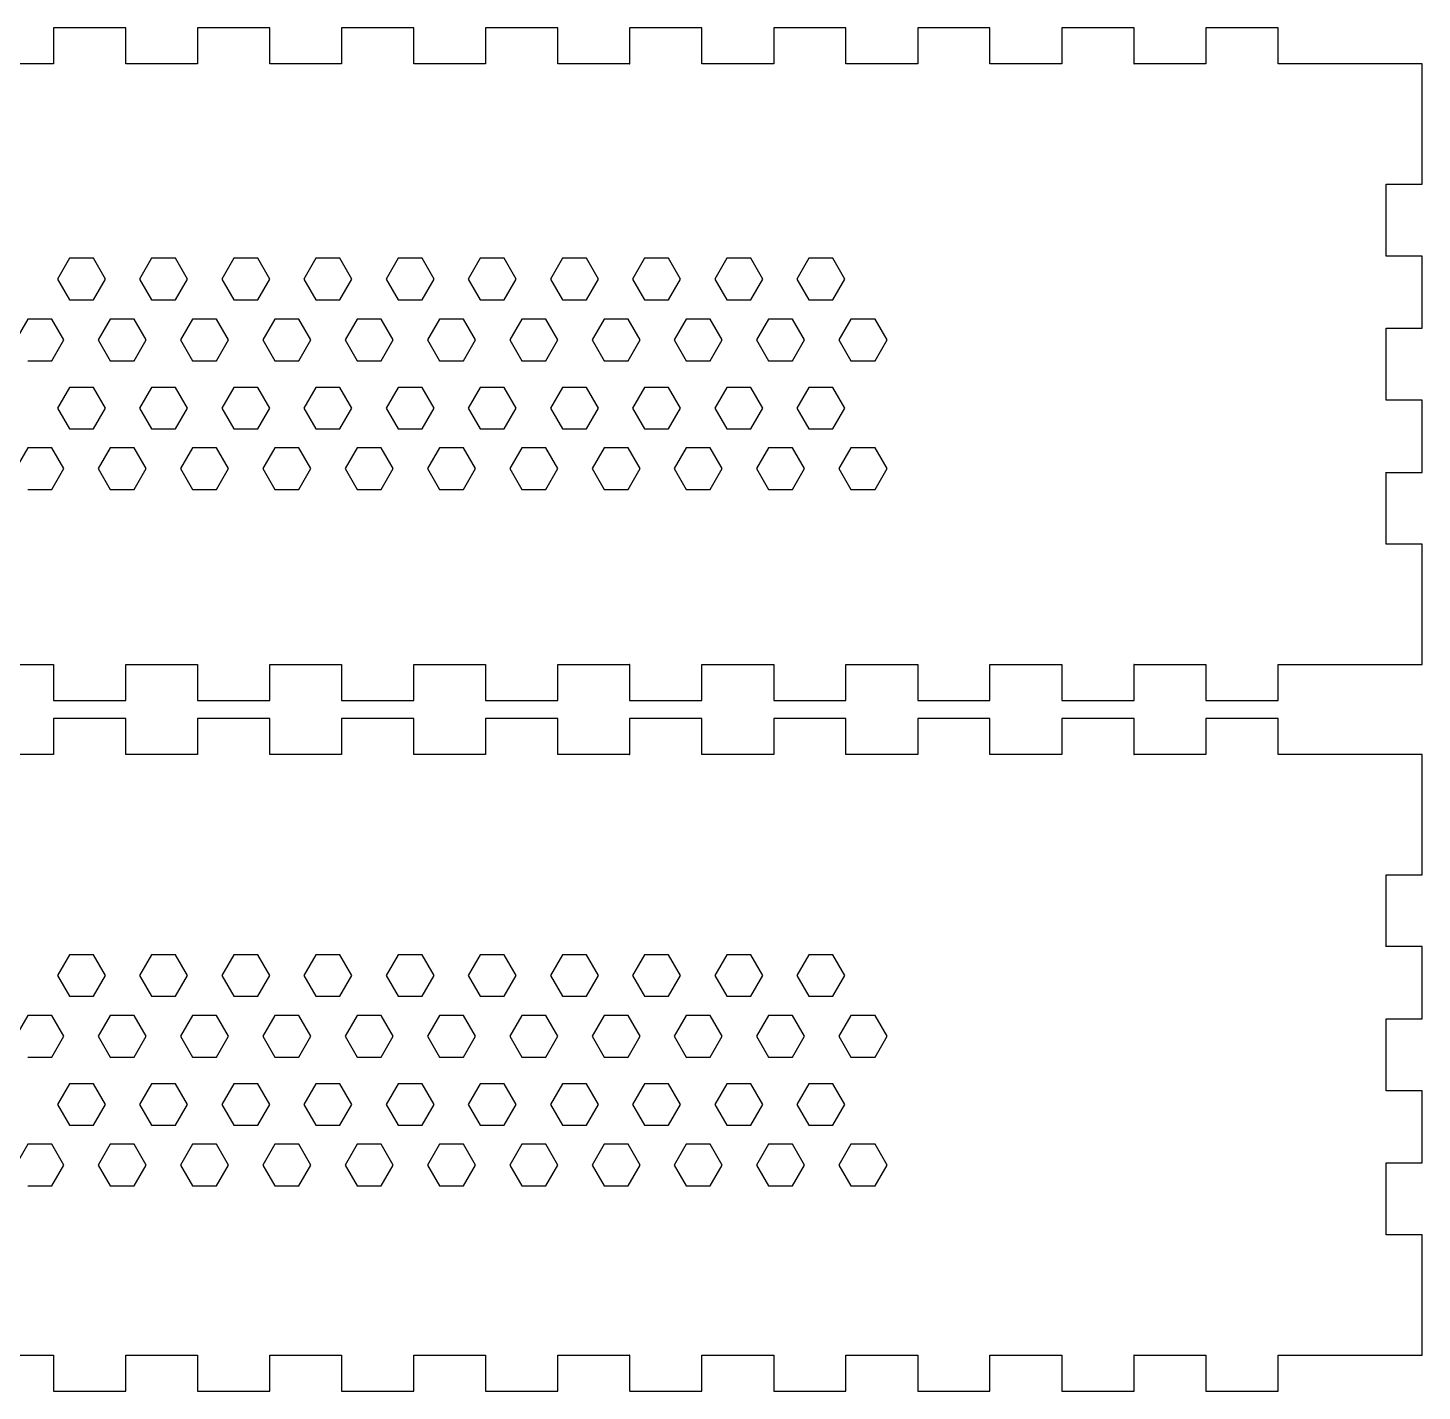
# Model space of a CAD drawing. Header units: millimetres. Extents: x 0 to 382, y -305 to 30.
# Drawn here: x 257.4 to 373.5, y -305.1 to -191.5 of the extents above; entities that cross this region are included whole.
import ezdxf

# ---------------------------------------------------------------- set-up
doc = ezdxf.new("R2010")
doc.units = ezdxf.units.MM
doc.header["$MEASUREMENT"] = 0
doc.layers.add('boite_babycare v9_Sketch1', color=7, linetype='Continuous')
doc.layers.add('boite_babycare v9_Sketch11', color=7, linetype='Continuous')

msp = doc.modelspace()

# ---------------------------------------------------------------- linework, layer by layer
at = {"layer": 'boite_babycare v9_Sketch1'}
for p, q in [((259.52, -191.53), (259.52, -194.52)), ((265.53, -191.52), (259.53, -191.52)), ((265.54, -194.52), (265.54, -191.53)), ((271.52, -191.53), (271.52, -194.52)), ((277.53, -191.52), (271.53, -191.52)), ((277.54, -194.52), (277.54, -191.53)), ((283.52, -191.53), (283.52, -194.52)), ((289.53, -191.52), (283.53, -191.52)), ((289.54, -194.52), (289.54, -191.53)), ((295.52, -191.53), (295.52, -194.52)), ((301.53, -191.52), (295.53, -191.52)), ((301.54, -194.52), (301.54, -191.53)), ((307.52, -191.53), (307.52, -194.52)), ((313.53, -191.52), (307.53, -191.52)), ((313.54, -194.52), (313.54, -191.53)), ((319.52, -191.53), (319.52, -194.52)), ((325.53, -191.52), (319.53, -191.52)), ((325.54, -194.52), (325.54, -191.53)), ((331.52, -191.53), (331.52, -194.52)), ((337.53, -191.52), (331.53, -191.52)), ((337.54, -194.52), (337.54, -191.53)), ((343.52, -191.53), (343.52, -194.52)), ((349.53, -191.52), (343.53, -191.52)), ((349.54, -194.52), (349.54, -191.53)), ((355.52, -191.53), (355.52, -194.52)), ((361.53, -191.52), (355.53, -191.52)), ((361.54, -194.52), (361.54, -191.53)), ((259.52, -194.52), (253.54, -194.52)), ((271.52, -194.52), (265.54, -194.52)), ((283.52, -194.52), (277.54, -194.52)), ((295.52, -194.52), (289.54, -194.52)), ((307.52, -194.52), (301.54, -194.52)), ((319.52, -194.52), (313.54, -194.52)), ((331.52, -194.52), (325.54, -194.52)), ((343.52, -194.52), (337.54, -194.52)), ((355.52, -194.52), (349.54, -194.52)), ((370.53, -194.52), (361.54, -194.52)), ((373.53, -194.52), (370.53, -194.52)), ((373.54, -204.53), (373.54, -194.53)), ((370.54, -210.52), (370.54, -204.54)), ((370.54, -204.54), (373.53, -204.54)), ((373.53, -210.52), (370.54, -210.52)), ((373.54, -216.53), (373.54, -210.53)), ((370.54, -222.52), (370.54, -216.54)), ((370.54, -216.54), (373.53, -216.54)), ((373.53, -222.52), (370.54, -222.52)), ((373.54, -228.53), (373.54, -222.53)), ((370.54, -228.54), (373.53, -228.54)), ((370.54, -234.52), (370.54, -228.54)), ((373.53, -234.52), (370.54, -234.52)), ((373.54, -244.53), (373.54, -234.53)), ((253.54, -244.54), (259.52, -244.54)), ((259.52, -244.54), (259.52, -247.53)), ((265.54, -247.53), (265.54, -244.54)), ((265.54, -244.54), (271.52, -244.54)), ((271.52, -244.54), (271.52, -247.53)), ((277.54, -244.54), (283.52, -244.54)), ((277.54, -247.53), (277.54, -244.54)), ((283.52, -244.54), (283.52, -247.53)), ((289.54, -247.53), (289.54, -244.54)), ((289.54, -244.54), (295.52, -244.54)), ((295.52, -244.54), (295.52, -247.53)), ((301.54, -247.53), (301.54, -244.54)), ((301.54, -244.54), (307.52, -244.54)), ((307.52, -244.54), (307.52, -247.53)), ((313.54, -244.54), (319.52, -244.54)), ((313.54, -247.53), (313.54, -244.54)), ((319.52, -244.54), (319.52, -247.53)), ((325.54, -247.53), (325.54, -244.54)), ((325.54, -244.54), (331.52, -244.54)), ((331.52, -244.54), (331.52, -247.53)), ((337.54, -247.53), (337.54, -244.54)), ((337.54, -244.54), (343.52, -244.54)), ((343.52, -244.54), (343.52, -247.53)), ((349.54, -247.53), (349.54, -244.54)), ((349.54, -244.54), (355.52, -244.54)), ((355.52, -244.54), (355.52, -247.53)), ((361.54, -247.53), (361.54, -244.54)), ((361.54, -244.54), (370.53, -244.54)), ((370.53, -244.54), (373.53, -244.54)), ((259.53, -247.54), (265.53, -247.54)), ((271.53, -247.54), (277.53, -247.54)), ((283.53, -247.54), (289.53, -247.54)), ((295.53, -247.54), (301.53, -247.54)), ((307.53, -247.54), (313.53, -247.54)), ((319.53, -247.54), (325.53, -247.54)), ((331.53, -247.54), (337.53, -247.54)), ((343.53, -247.54), (349.53, -247.54)), ((355.53, -247.54), (361.53, -247.54)), ((259.52, -249.05), (259.52, -252.04)), ((265.53, -249.04), (259.53, -249.04)), ((265.54, -252.04), (265.54, -249.05)), ((271.52, -249.05), (271.52, -252.04)), ((277.53, -249.04), (271.53, -249.04)), ((277.54, -252.04), (277.54, -249.05)), ((283.52, -249.05), (283.52, -252.04)), ((289.53, -249.04), (283.53, -249.04)), ((289.54, -252.04), (289.54, -249.05)), ((295.52, -249.05), (295.52, -252.04)), ((301.53, -249.04), (295.53, -249.04)), ((301.54, -252.04), (301.54, -249.05)), ((307.52, -249.05), (307.52, -252.04)), ((313.53, -249.04), (307.53, -249.04)), ((313.54, -252.04), (313.54, -249.05)), ((319.52, -249.05), (319.52, -252.04)), ((325.53, -249.04), (319.53, -249.04)), ((325.54, -252.04), (325.54, -249.05)), ((331.52, -249.05), (331.52, -252.04)), ((337.53, -249.04), (331.53, -249.04)), ((337.54, -252.04), (337.54, -249.05)), ((343.52, -249.05), (343.52, -252.04)), ((349.53, -249.04), (343.53, -249.04)), ((349.54, -252.04), (349.54, -249.05)), ((355.52, -249.05), (355.52, -252.04)), ((361.53, -249.04), (355.53, -249.04)), ((361.54, -252.04), (361.54, -249.05)), ((259.52, -252.04), (253.54, -252.04)), ((271.52, -252.04), (265.54, -252.04)), ((283.52, -252.04), (277.54, -252.04)), ((295.52, -252.04), (289.54, -252.04)), ((307.52, -252.04), (301.54, -252.04)), ((319.52, -252.04), (313.54, -252.04)), ((331.52, -252.04), (325.54, -252.04)), ((343.52, -252.04), (337.54, -252.04)), ((355.52, -252.04), (349.54, -252.04)), ((370.53, -252.04), (361.54, -252.04)), ((373.53, -252.04), (370.53, -252.04)), ((373.54, -262.05), (373.54, -252.05)), ((370.54, -262.06), (373.53, -262.06)), ((370.54, -268.04), (370.54, -262.06)), ((373.53, -268.04), (370.54, -268.04)), ((373.54, -274.05), (373.54, -268.05)), ((370.54, -274.06), (373.53, -274.06)), ((370.54, -280.04), (370.54, -274.06)), ((373.53, -280.04), (370.54, -280.04)), ((373.54, -286.05), (373.54, -280.05)), ((370.54, -292.04), (370.54, -286.06)), ((370.54, -286.06), (373.53, -286.06)), ((373.53, -292.04), (370.54, -292.04)), ((373.54, -302.05), (373.54, -292.05)), ((253.54, -302.06), (259.52, -302.06)), ((259.52, -302.06), (259.52, -305.05)), ((265.54, -305.05), (265.54, -302.06)), ((265.54, -302.06), (271.52, -302.06)), ((271.52, -302.06), (271.52, -305.05)), ((277.54, -302.06), (283.52, -302.06)), ((277.54, -305.05), (277.54, -302.06)), ((283.52, -302.06), (283.52, -305.05)), ((289.54, -305.05), (289.54, -302.06)), ((289.54, -302.06), (295.52, -302.06)), ((295.52, -302.06), (295.52, -305.05)), ((301.54, -305.05), (301.54, -302.06)), ((301.54, -302.06), (307.52, -302.06)), ((307.52, -302.06), (307.52, -305.05)), ((313.54, -305.05), (313.54, -302.06)), ((313.54, -302.06), (319.52, -302.06)), ((319.52, -302.06), (319.52, -305.05)), ((325.54, -305.05), (325.54, -302.06)), ((325.54, -302.06), (331.52, -302.06)), ((331.52, -302.06), (331.52, -305.05)), ((337.54, -305.05), (337.54, -302.06)), ((337.54, -302.06), (343.52, -302.06)), ((343.52, -302.06), (343.52, -305.05)), ((349.54, -305.05), (349.54, -302.06)), ((349.54, -302.06), (355.52, -302.06)), ((355.52, -302.06), (355.52, -305.05)), ((361.54, -302.06), (370.53, -302.06)), ((361.54, -305.05), (361.54, -302.06)), ((370.53, -302.06), (373.53, -302.06)), ((259.53, -305.06), (265.53, -305.06)), ((271.53, -305.06), (277.53, -305.06)), ((283.53, -305.06), (289.53, -305.06)), ((295.53, -305.06), (301.53, -305.06)), ((307.53, -305.06), (313.53, -305.06)), ((319.53, -305.06), (325.53, -305.06)), ((331.53, -305.06), (337.53, -305.06)), ((343.53, -305.06), (349.53, -305.06)), ((355.53, -305.06), (361.53, -305.06))]:
    msp.add_line(p, q, dxfattribs=at)
for points in [[(259.53, -191.52), (259.52, -191.52), (259.52, -191.52), (259.52, -191.53)], [(265.54, -191.53), (265.54, -191.52), (265.54, -191.52), (265.53, -191.52)], [(271.53, -191.52), (271.52, -191.52), (271.52, -191.52), (271.52, -191.53)], [(277.54, -191.53), (277.54, -191.52), (277.54, -191.52), (277.53, -191.52)], [(283.53, -191.52), (283.52, -191.52), (283.52, -191.52), (283.52, -191.53)], [(289.54, -191.53), (289.54, -191.52), (289.54, -191.52), (289.53, -191.52)], [(295.53, -191.52), (295.52, -191.52), (295.52, -191.52), (295.52, -191.53)], [(301.54, -191.53), (301.54, -191.52), (301.54, -191.52), (301.53, -191.52)], [(307.53, -191.52), (307.52, -191.52), (307.52, -191.52), (307.52, -191.53)], [(313.54, -191.53), (313.54, -191.52), (313.54, -191.52), (313.53, -191.52)], [(319.53, -191.52), (319.52, -191.52), (319.52, -191.52), (319.52, -191.53)], [(325.54, -191.53), (325.54, -191.52), (325.54, -191.52), (325.53, -191.52)], [(331.53, -191.52), (331.52, -191.52), (331.52, -191.52), (331.52, -191.53)], [(337.54, -191.53), (337.54, -191.52), (337.54, -191.52), (337.53, -191.52)], [(343.53, -191.52), (343.52, -191.52), (343.52, -191.52), (343.52, -191.53)], [(349.54, -191.53), (349.54, -191.52), (349.54, -191.52), (349.53, -191.52)], [(355.53, -191.52), (355.52, -191.52), (355.52, -191.52), (355.52, -191.53)], [(361.54, -191.53), (361.54, -191.52), (361.54, -191.52), (361.53, -191.52)], [(259.52, -194.52), (259.52, -194.53), (259.53, -194.52), (259.52, -194.52)], [(265.54, -194.52), (265.53, -194.52), (265.54, -194.53), (265.54, -194.52)], [(271.52, -194.52), (271.52, -194.53), (271.53, -194.52), (271.52, -194.52)], [(277.54, -194.52), (277.53, -194.52), (277.54, -194.53), (277.54, -194.52)], [(283.52, -194.52), (283.52, -194.53), (283.53, -194.52), (283.52, -194.52)], [(289.54, -194.52), (289.53, -194.52), (289.54, -194.53), (289.54, -194.52)], [(295.52, -194.52), (295.52, -194.53), (295.53, -194.52), (295.52, -194.52)], [(301.54, -194.52), (301.53, -194.52), (301.54, -194.53), (301.54, -194.52)], [(307.52, -194.52), (307.52, -194.53), (307.53, -194.52), (307.52, -194.52)], [(313.54, -194.52), (313.53, -194.52), (313.54, -194.53), (313.54, -194.52)], [(319.52, -194.52), (319.52, -194.53), (319.53, -194.52), (319.52, -194.52)], [(325.54, -194.52), (325.53, -194.52), (325.54, -194.53), (325.54, -194.52)], [(331.52, -194.52), (331.52, -194.53), (331.53, -194.52), (331.52, -194.52)], [(337.54, -194.52), (337.53, -194.52), (337.54, -194.53), (337.54, -194.52)], [(343.52, -194.52), (343.52, -194.53), (343.53, -194.52), (343.52, -194.52)], [(349.54, -194.52), (349.53, -194.52), (349.54, -194.53), (349.54, -194.52)], [(355.52, -194.52), (355.52, -194.53), (355.53, -194.52), (355.52, -194.52)], [(361.54, -194.52), (361.53, -194.52), (361.54, -194.53), (361.54, -194.52)], [(373.54, -194.53), (373.54, -194.52), (373.54, -194.52), (373.53, -194.52)], [(370.54, -204.54), (370.54, -204.53), (370.53, -204.54), (370.54, -204.54)], [(373.53, -204.54), (373.54, -204.54), (373.54, -204.54), (373.54, -204.53)], [(370.54, -210.52), (370.53, -210.52), (370.54, -210.53), (370.54, -210.52)], [(373.54, -210.53), (373.54, -210.52), (373.54, -210.52), (373.53, -210.52)], [(370.54, -216.54), (370.54, -216.53), (370.53, -216.54), (370.54, -216.54)], [(373.53, -216.54), (373.54, -216.54), (373.54, -216.54), (373.54, -216.53)], [(370.54, -222.52), (370.53, -222.52), (370.54, -222.53), (370.54, -222.52)], [(373.54, -222.53), (373.54, -222.52), (373.54, -222.52), (373.53, -222.52)], [(370.54, -228.54), (370.54, -228.53), (370.53, -228.54), (370.54, -228.54)], [(373.53, -228.54), (373.54, -228.54), (373.54, -228.54), (373.54, -228.53)], [(370.54, -234.52), (370.53, -234.52), (370.54, -234.53), (370.54, -234.52)], [(373.54, -234.53), (373.54, -234.52), (373.54, -234.52), (373.53, -234.52)], [(259.52, -244.54), (259.53, -244.54), (259.52, -244.53), (259.52, -244.54)], [(265.54, -244.54), (265.54, -244.53), (265.53, -244.54), (265.54, -244.54)], [(271.52, -244.54), (271.53, -244.54), (271.52, -244.53), (271.52, -244.54)], [(277.54, -244.54), (277.54, -244.53), (277.53, -244.54), (277.54, -244.54)], [(283.52, -244.54), (283.53, -244.54), (283.52, -244.53), (283.52, -244.54)], [(289.54, -244.54), (289.54, -244.53), (289.53, -244.54), (289.54, -244.54)], [(295.52, -244.54), (295.53, -244.54), (295.52, -244.53), (295.52, -244.54)], [(301.54, -244.54), (301.54, -244.53), (301.53, -244.54), (301.54, -244.54)], [(307.52, -244.54), (307.53, -244.54), (307.52, -244.53), (307.52, -244.54)], [(313.54, -244.54), (313.54, -244.53), (313.53, -244.54), (313.54, -244.54)], [(319.52, -244.54), (319.53, -244.54), (319.52, -244.53), (319.52, -244.54)], [(325.54, -244.54), (325.54, -244.53), (325.53, -244.54), (325.54, -244.54)], [(331.52, -244.54), (331.53, -244.54), (331.52, -244.53), (331.52, -244.54)], [(337.54, -244.54), (337.54, -244.53), (337.53, -244.54), (337.54, -244.54)], [(343.52, -244.54), (343.53, -244.54), (343.52, -244.53), (343.52, -244.54)], [(349.54, -244.54), (349.54, -244.53), (349.53, -244.54), (349.54, -244.54)], [(355.52, -244.54), (355.53, -244.54), (355.52, -244.53), (355.52, -244.54)], [(361.54, -244.54), (361.54, -244.53), (361.53, -244.54), (361.54, -244.54)], [(373.53, -244.54), (373.54, -244.54), (373.54, -244.54), (373.54, -244.53)], [(259.52, -247.53), (259.52, -247.54), (259.52, -247.54), (259.53, -247.54)], [(265.53, -247.54), (265.54, -247.54), (265.54, -247.54), (265.54, -247.53)], [(271.52, -247.53), (271.52, -247.54), (271.52, -247.54), (271.53, -247.54)], [(277.53, -247.54), (277.54, -247.54), (277.54, -247.54), (277.54, -247.53)], [(283.52, -247.53), (283.52, -247.54), (283.52, -247.54), (283.53, -247.54)], [(289.53, -247.54), (289.54, -247.54), (289.54, -247.54), (289.54, -247.53)], [(295.52, -247.53), (295.52, -247.54), (295.52, -247.54), (295.53, -247.54)], [(301.53, -247.54), (301.54, -247.54), (301.54, -247.54), (301.54, -247.53)], [(307.52, -247.53), (307.52, -247.54), (307.52, -247.54), (307.53, -247.54)], [(313.53, -247.54), (313.54, -247.54), (313.54, -247.54), (313.54, -247.53)], [(319.52, -247.53), (319.52, -247.54), (319.52, -247.54), (319.53, -247.54)], [(325.53, -247.54), (325.54, -247.54), (325.54, -247.54), (325.54, -247.53)], [(331.52, -247.53), (331.52, -247.54), (331.52, -247.54), (331.53, -247.54)], [(337.53, -247.54), (337.54, -247.54), (337.54, -247.54), (337.54, -247.53)], [(343.52, -247.53), (343.52, -247.54), (343.52, -247.54), (343.53, -247.54)], [(349.53, -247.54), (349.54, -247.54), (349.54, -247.54), (349.54, -247.53)], [(355.52, -247.53), (355.52, -247.54), (355.52, -247.54), (355.53, -247.54)], [(361.53, -247.54), (361.54, -247.54), (361.54, -247.54), (361.54, -247.53)], [(259.53, -249.04), (259.52, -249.04), (259.52, -249.04), (259.52, -249.05)], [(265.54, -249.05), (265.54, -249.04), (265.54, -249.04), (265.53, -249.04)], [(271.53, -249.04), (271.52, -249.04), (271.52, -249.04), (271.52, -249.05)], [(277.54, -249.05), (277.54, -249.04), (277.54, -249.04), (277.53, -249.04)], [(283.53, -249.04), (283.52, -249.04), (283.52, -249.04), (283.52, -249.05)], [(289.54, -249.05), (289.54, -249.04), (289.54, -249.04), (289.53, -249.04)], [(295.53, -249.04), (295.52, -249.04), (295.52, -249.04), (295.52, -249.05)], [(301.54, -249.05), (301.54, -249.04), (301.54, -249.04), (301.53, -249.04)], [(307.53, -249.04), (307.52, -249.04), (307.52, -249.04), (307.52, -249.05)], [(313.54, -249.05), (313.54, -249.04), (313.54, -249.04), (313.53, -249.04)], [(319.53, -249.04), (319.52, -249.04), (319.52, -249.04), (319.52, -249.05)], [(325.54, -249.05), (325.54, -249.04), (325.54, -249.04), (325.53, -249.04)], [(331.53, -249.04), (331.52, -249.04), (331.52, -249.04), (331.52, -249.05)], [(337.54, -249.05), (337.54, -249.04), (337.54, -249.04), (337.53, -249.04)], [(343.53, -249.04), (343.52, -249.04), (343.52, -249.04), (343.52, -249.05)], [(349.54, -249.05), (349.54, -249.04), (349.54, -249.04), (349.53, -249.04)], [(355.53, -249.04), (355.52, -249.04), (355.52, -249.04), (355.52, -249.05)], [(361.54, -249.05), (361.54, -249.04), (361.54, -249.04), (361.53, -249.04)], [(259.52, -252.04), (259.52, -252.05), (259.53, -252.04), (259.52, -252.04)], [(265.54, -252.04), (265.53, -252.04), (265.54, -252.05), (265.54, -252.04)], [(271.52, -252.04), (271.52, -252.05), (271.53, -252.04), (271.52, -252.04)], [(277.54, -252.04), (277.53, -252.04), (277.54, -252.05), (277.54, -252.04)], [(283.52, -252.04), (283.52, -252.05), (283.53, -252.04), (283.52, -252.04)], [(289.54, -252.04), (289.53, -252.04), (289.54, -252.05), (289.54, -252.04)], [(295.52, -252.04), (295.52, -252.05), (295.53, -252.04), (295.52, -252.04)], [(301.54, -252.04), (301.53, -252.04), (301.54, -252.05), (301.54, -252.04)], [(307.52, -252.04), (307.52, -252.05), (307.53, -252.04), (307.52, -252.04)], [(313.54, -252.04), (313.53, -252.04), (313.54, -252.05), (313.54, -252.04)], [(319.52, -252.04), (319.52, -252.05), (319.53, -252.04), (319.52, -252.04)], [(325.54, -252.04), (325.53, -252.04), (325.54, -252.05), (325.54, -252.04)], [(331.52, -252.04), (331.52, -252.05), (331.53, -252.04), (331.52, -252.04)], [(337.54, -252.04), (337.53, -252.04), (337.54, -252.05), (337.54, -252.04)], [(343.52, -252.04), (343.52, -252.05), (343.53, -252.04), (343.52, -252.04)], [(349.54, -252.04), (349.53, -252.04), (349.54, -252.05), (349.54, -252.04)], [(355.52, -252.04), (355.52, -252.05), (355.53, -252.04), (355.52, -252.04)], [(361.54, -252.04), (361.53, -252.04), (361.54, -252.05), (361.54, -252.04)], [(373.54, -252.05), (373.54, -252.04), (373.54, -252.04), (373.53, -252.04)], [(370.54, -262.06), (370.54, -262.05), (370.53, -262.06), (370.54, -262.06)], [(373.53, -262.06), (373.54, -262.06), (373.54, -262.06), (373.54, -262.05)], [(370.54, -268.04), (370.53, -268.04), (370.54, -268.05), (370.54, -268.04)], [(373.54, -268.05), (373.54, -268.04), (373.54, -268.04), (373.53, -268.04)], [(370.54, -274.06), (370.54, -274.05), (370.53, -274.06), (370.54, -274.06)], [(373.53, -274.06), (373.54, -274.06), (373.54, -274.06), (373.54, -274.05)], [(370.54, -280.04), (370.53, -280.04), (370.54, -280.05), (370.54, -280.04)], [(373.54, -280.05), (373.54, -280.04), (373.54, -280.04), (373.53, -280.04)], [(370.54, -286.06), (370.54, -286.05), (370.53, -286.06), (370.54, -286.06)], [(373.53, -286.06), (373.54, -286.06), (373.54, -286.06), (373.54, -286.05)], [(370.54, -292.04), (370.53, -292.04), (370.54, -292.05), (370.54, -292.04)], [(373.54, -292.05), (373.54, -292.04), (373.54, -292.04), (373.53, -292.04)], [(259.52, -302.06), (259.53, -302.06), (259.52, -302.05), (259.52, -302.06)], [(265.54, -302.06), (265.54, -302.05), (265.53, -302.06), (265.54, -302.06)], [(271.52, -302.06), (271.53, -302.06), (271.52, -302.05), (271.52, -302.06)], [(277.54, -302.06), (277.54, -302.05), (277.53, -302.06), (277.54, -302.06)], [(283.52, -302.06), (283.53, -302.06), (283.52, -302.05), (283.52, -302.06)], [(289.54, -302.06), (289.54, -302.05), (289.53, -302.06), (289.54, -302.06)], [(295.52, -302.06), (295.53, -302.06), (295.52, -302.05), (295.52, -302.06)], [(301.54, -302.06), (301.54, -302.05), (301.53, -302.06), (301.54, -302.06)], [(307.52, -302.06), (307.53, -302.06), (307.52, -302.05), (307.52, -302.06)], [(313.54, -302.06), (313.54, -302.05), (313.53, -302.06), (313.54, -302.06)], [(319.52, -302.06), (319.53, -302.06), (319.52, -302.05), (319.52, -302.06)], [(325.54, -302.06), (325.54, -302.05), (325.53, -302.06), (325.54, -302.06)], [(331.52, -302.06), (331.53, -302.06), (331.52, -302.05), (331.52, -302.06)], [(337.54, -302.06), (337.54, -302.05), (337.53, -302.06), (337.54, -302.06)], [(343.52, -302.06), (343.53, -302.06), (343.52, -302.05), (343.52, -302.06)], [(349.54, -302.06), (349.54, -302.05), (349.53, -302.06), (349.54, -302.06)], [(355.52, -302.06), (355.53, -302.06), (355.52, -302.05), (355.52, -302.06)], [(361.54, -302.06), (361.54, -302.05), (361.53, -302.06), (361.54, -302.06)], [(373.53, -302.06), (373.54, -302.06), (373.54, -302.06), (373.54, -302.05)], [(259.52, -305.05), (259.52, -305.06), (259.52, -305.06), (259.53, -305.06)], [(265.53, -305.06), (265.54, -305.06), (265.54, -305.06), (265.54, -305.05)], [(271.52, -305.05), (271.52, -305.06), (271.52, -305.06), (271.53, -305.06)], [(277.53, -305.06), (277.54, -305.06), (277.54, -305.06), (277.54, -305.05)], [(283.52, -305.05), (283.52, -305.06), (283.52, -305.06), (283.53, -305.06)], [(289.53, -305.06), (289.54, -305.06), (289.54, -305.06), (289.54, -305.05)], [(295.52, -305.05), (295.52, -305.06), (295.52, -305.06), (295.53, -305.06)], [(301.53, -305.06), (301.54, -305.06), (301.54, -305.06), (301.54, -305.05)], [(307.52, -305.05), (307.52, -305.06), (307.52, -305.06), (307.53, -305.06)], [(313.53, -305.06), (313.54, -305.06), (313.54, -305.06), (313.54, -305.05)], [(319.52, -305.05), (319.52, -305.06), (319.52, -305.06), (319.53, -305.06)], [(325.53, -305.06), (325.54, -305.06), (325.54, -305.06), (325.54, -305.05)], [(331.52, -305.05), (331.52, -305.06), (331.52, -305.06), (331.53, -305.06)], [(337.53, -305.06), (337.54, -305.06), (337.54, -305.06), (337.54, -305.05)], [(343.52, -305.05), (343.52, -305.06), (343.52, -305.06), (343.53, -305.06)], [(349.53, -305.06), (349.54, -305.06), (349.54, -305.06), (349.54, -305.05)], [(355.52, -305.05), (355.52, -305.06), (355.52, -305.06), (355.53, -305.06)], [(361.53, -305.06), (361.54, -305.06), (361.54, -305.06), (361.54, -305.05)]]:
    msp.add_open_spline(points, degree=3, dxfattribs=at)
at = {"layer": 'boite_babycare v9_Sketch11'}
for p, q in [((260.84, -210.71), (259.84, -212.44)), ((262.84, -210.71), (260.84, -210.71)), ((263.84, -212.44), (262.84, -210.71)), ((267.69, -210.71), (266.69, -212.44)), ((269.69, -210.71), (267.69, -210.71)), ((270.69, -212.44), (269.69, -210.71)), ((274.53, -210.71), (273.53, -212.44)), ((276.53, -210.71), (274.53, -210.71)), ((277.53, -212.44), (276.53, -210.71)), ((281.38, -210.71), (280.38, -212.44)), ((283.38, -210.71), (281.38, -210.71)), ((284.38, -212.44), (283.38, -210.71)), ((288.23, -210.71), (287.23, -212.44)), ((290.23, -210.71), (288.23, -210.71)), ((291.23, -212.44), (290.23, -210.71)), ((295.07, -210.71), (294.07, -212.44)), ((297.07, -210.71), (295.07, -210.71)), ((298.07, -212.44), (297.07, -210.71)), ((301.92, -210.71), (300.92, -212.44)), ((303.92, -210.71), (301.92, -210.71)), ((304.92, -212.44), (303.92, -210.71)), ((308.76, -210.71), (307.76, -212.44)), ((310.76, -210.71), (308.76, -210.71)), ((311.76, -212.44), (310.76, -210.71)), ((315.61, -210.71), (314.61, -212.44)), ((317.61, -210.71), (315.61, -210.71)), ((318.61, -212.44), (317.61, -210.71)), ((322.46, -210.71), (321.46, -212.44)), ((324.46, -210.71), (322.46, -210.71)), ((325.46, -212.44), (324.46, -210.71)), ((259.84, -212.44), (260.84, -214.17)), ((262.84, -214.17), (263.84, -212.44)), ((266.69, -212.44), (267.69, -214.17)), ((269.69, -214.17), (270.69, -212.44)), ((273.53, -212.44), (274.53, -214.17)), ((276.53, -214.17), (277.53, -212.44)), ((280.38, -212.44), (281.38, -214.17)), ((283.38, -214.17), (284.38, -212.44)), ((287.23, -212.44), (288.23, -214.17)), ((290.23, -214.17), (291.23, -212.44)), ((294.07, -212.44), (295.07, -214.17)), ((297.07, -214.17), (298.07, -212.44)), ((300.92, -212.44), (301.92, -214.17)), ((303.92, -214.17), (304.92, -212.44)), ((307.76, -212.44), (308.76, -214.17)), ((310.76, -214.17), (311.76, -212.44)), ((314.61, -212.44), (315.61, -214.17)), ((317.61, -214.17), (318.61, -212.44)), ((321.46, -212.44), (322.46, -214.17)), ((324.46, -214.17), (325.46, -212.44)), ((260.84, -214.17), (262.84, -214.17)), ((267.69, -214.17), (269.69, -214.17)), ((274.53, -214.17), (276.53, -214.17)), ((281.38, -214.17), (283.38, -214.17)), ((288.23, -214.17), (290.23, -214.17)), ((295.07, -214.17), (297.07, -214.17)), ((301.92, -214.17), (303.92, -214.17)), ((308.76, -214.17), (310.76, -214.17)), ((315.61, -214.17), (317.61, -214.17)), ((322.46, -214.17), (324.46, -214.17)), ((257.39, -215.77), (256.39, -217.51)), ((259.39, -215.77), (257.39, -215.77)), ((260.39, -217.51), (259.39, -215.77)), ((264.24, -215.77), (263.24, -217.51)), ((266.24, -215.77), (264.24, -215.77)), ((267.24, -217.51), (266.24, -215.77)), ((271.1, -215.77), (270.1, -217.51)), ((273.1, -215.77), (271.1, -215.77)), ((274.1, -217.51), (273.1, -215.77)), ((277.96, -215.77), (276.96, -217.51)), ((279.96, -215.77), (277.96, -215.77)), ((280.96, -217.51), (279.96, -215.77)), ((284.81, -215.77), (283.81, -217.51)), ((286.81, -215.77), (284.81, -215.77)), ((287.81, -217.51), (286.81, -215.77)), ((291.67, -215.77), (290.67, -217.51)), ((293.67, -215.77), (291.67, -215.77)), ((294.67, -217.51), (293.67, -215.77)), ((298.53, -215.77), (297.53, -217.51)), ((300.53, -215.77), (298.53, -215.77)), ((301.53, -217.51), (300.53, -215.77)), ((305.39, -215.77), (304.39, -217.51)), ((307.39, -215.77), (305.39, -215.77)), ((308.39, -217.51), (307.39, -215.77)), ((312.24, -215.77), (311.24, -217.51)), ((314.24, -215.77), (312.24, -215.77)), ((315.24, -217.51), (314.24, -215.77)), ((319.1, -215.77), (318.1, -217.51)), ((321.1, -215.77), (319.1, -215.77)), ((322.1, -217.51), (321.1, -215.77)), ((325.96, -215.77), (324.96, -217.51)), ((327.96, -215.77), (325.96, -215.77)), ((328.96, -217.51), (327.96, -215.77)), ((259.39, -219.24), (260.39, -217.51)), ((263.24, -217.51), (264.24, -219.24)), ((266.24, -219.24), (267.24, -217.51)), ((270.1, -217.51), (271.1, -219.24)), ((273.1, -219.24), (274.1, -217.51)), ((276.96, -217.51), (277.96, -219.24)), ((279.96, -219.24), (280.96, -217.51)), ((283.81, -217.51), (284.81, -219.24)), ((286.81, -219.24), (287.81, -217.51)), ((290.67, -217.51), (291.67, -219.24)), ((293.67, -219.24), (294.67, -217.51)), ((297.53, -217.51), (298.53, -219.24)), ((300.53, -219.24), (301.53, -217.51)), ((304.39, -217.51), (305.39, -219.24)), ((307.39, -219.24), (308.39, -217.51)), ((311.24, -217.51), (312.24, -219.24)), ((314.24, -219.24), (315.24, -217.51)), ((318.1, -217.51), (319.1, -219.24)), ((321.1, -219.24), (322.1, -217.51)), ((324.96, -217.51), (325.96, -219.24)), ((327.96, -219.24), (328.96, -217.51)), ((257.39, -219.24), (259.39, -219.24)), ((264.24, -219.24), (266.24, -219.24)), ((271.1, -219.24), (273.1, -219.24)), ((277.96, -219.24), (279.96, -219.24)), ((284.81, -219.24), (286.81, -219.24)), ((291.67, -219.24), (293.67, -219.24)), ((298.53, -219.24), (300.53, -219.24)), ((305.39, -219.24), (307.39, -219.24)), ((312.24, -219.24), (314.24, -219.24)), ((319.1, -219.24), (321.1, -219.24)), ((325.96, -219.24), (327.96, -219.24)), ((260.84, -221.46), (259.84, -223.19)), ((262.84, -221.46), (260.84, -221.46)), ((263.84, -223.19), (262.84, -221.46)), ((267.69, -221.46), (266.69, -223.19)), ((269.69, -221.46), (267.69, -221.46)), ((270.69, -223.19), (269.69, -221.46)), ((274.53, -221.46), (273.53, -223.19)), ((276.53, -221.46), (274.53, -221.46)), ((277.53, -223.19), (276.53, -221.46)), ((281.38, -221.46), (280.38, -223.19)), ((283.38, -221.46), (281.38, -221.46)), ((284.38, -223.19), (283.38, -221.46)), ((288.23, -221.46), (287.23, -223.19)), ((290.23, -221.46), (288.23, -221.46)), ((291.23, -223.19), (290.23, -221.46)), ((295.07, -221.46), (294.07, -223.19)), ((297.07, -221.46), (295.07, -221.46)), ((298.07, -223.19), (297.07, -221.46)), ((301.92, -221.46), (300.92, -223.19)), ((303.92, -221.46), (301.92, -221.46)), ((304.92, -223.19), (303.92, -221.46)), ((308.76, -221.46), (307.76, -223.19)), ((310.76, -221.46), (308.76, -221.46)), ((311.76, -223.19), (310.76, -221.46)), ((315.61, -221.46), (314.61, -223.19)), ((317.61, -221.46), (315.61, -221.46)), ((318.61, -223.19), (317.61, -221.46)), ((322.46, -221.46), (321.46, -223.19)), ((324.46, -221.46), (322.46, -221.46)), ((325.46, -223.19), (324.46, -221.46)), ((259.84, -223.19), (260.84, -224.92)), ((262.84, -224.92), (263.84, -223.19)), ((266.69, -223.19), (267.69, -224.92)), ((269.69, -224.92), (270.69, -223.19)), ((273.53, -223.19), (274.53, -224.92)), ((276.53, -224.92), (277.53, -223.19)), ((280.38, -223.19), (281.38, -224.92)), ((283.38, -224.92), (284.38, -223.19)), ((287.23, -223.19), (288.23, -224.92)), ((290.23, -224.92), (291.23, -223.19)), ((294.07, -223.19), (295.07, -224.92)), ((297.07, -224.92), (298.07, -223.19)), ((300.92, -223.19), (301.92, -224.92)), ((303.92, -224.92), (304.92, -223.19)), ((307.76, -223.19), (308.76, -224.92)), ((310.76, -224.92), (311.76, -223.19)), ((314.61, -223.19), (315.61, -224.92)), ((317.61, -224.92), (318.61, -223.19)), ((321.46, -223.19), (322.46, -224.92)), ((324.46, -224.92), (325.46, -223.19)), ((260.84, -224.92), (262.84, -224.92)), ((267.69, -224.92), (269.69, -224.92)), ((274.53, -224.92), (276.53, -224.92)), ((281.38, -224.92), (283.38, -224.92)), ((288.23, -224.92), (290.23, -224.92)), ((295.07, -224.92), (297.07, -224.92)), ((301.92, -224.92), (303.92, -224.92)), ((308.76, -224.92), (310.76, -224.92)), ((315.61, -224.92), (317.61, -224.92)), ((322.46, -224.92), (324.46, -224.92)), ((257.39, -226.5), (256.39, -228.23)), ((259.39, -226.5), (257.39, -226.5)), ((260.39, -228.23), (259.39, -226.5)), ((264.24, -226.5), (263.24, -228.23)), ((266.24, -226.5), (264.24, -226.5)), ((267.24, -228.23), (266.24, -226.5)), ((271.1, -226.5), (270.1, -228.23)), ((273.1, -226.5), (271.1, -226.5)), ((274.1, -228.23), (273.1, -226.5)), ((277.96, -226.5), (276.96, -228.23)), ((279.96, -226.5), (277.96, -226.5)), ((280.96, -228.23), (279.96, -226.5)), ((284.81, -226.5), (283.81, -228.23)), ((286.81, -226.5), (284.81, -226.5)), ((287.81, -228.23), (286.81, -226.5)), ((291.67, -226.5), (290.67, -228.23)), ((293.67, -226.5), (291.67, -226.5)), ((294.67, -228.23), (293.67, -226.5)), ((298.53, -226.5), (297.53, -228.23)), ((300.53, -226.5), (298.53, -226.5)), ((301.53, -228.23), (300.53, -226.5)), ((305.39, -226.5), (304.39, -228.23)), ((307.39, -226.5), (305.39, -226.5)), ((308.39, -228.23), (307.39, -226.5)), ((312.24, -226.5), (311.24, -228.23)), ((314.24, -226.5), (312.24, -226.5)), ((315.24, -228.23), (314.24, -226.5)), ((319.1, -226.5), (318.1, -228.23)), ((321.1, -226.5), (319.1, -226.5)), ((322.1, -228.23), (321.1, -226.5)), ((325.96, -226.5), (324.96, -228.23)), ((327.96, -226.5), (325.96, -226.5)), ((328.96, -228.23), (327.96, -226.5)), ((259.39, -229.96), (260.39, -228.23)), ((263.24, -228.23), (264.24, -229.96)), ((266.24, -229.96), (267.24, -228.23)), ((270.1, -228.23), (271.1, -229.96)), ((273.1, -229.96), (274.1, -228.23)), ((276.96, -228.23), (277.96, -229.96)), ((279.96, -229.96), (280.96, -228.23)), ((283.81, -228.23), (284.81, -229.96)), ((286.81, -229.96), (287.81, -228.23)), ((290.67, -228.23), (291.67, -229.96)), ((293.67, -229.96), (294.67, -228.23)), ((297.53, -228.23), (298.53, -229.96)), ((300.53, -229.96), (301.53, -228.23)), ((304.39, -228.23), (305.39, -229.96)), ((307.39, -229.96), (308.39, -228.23)), ((311.24, -228.23), (312.24, -229.96)), ((314.24, -229.96), (315.24, -228.23)), ((318.1, -228.23), (319.1, -229.96)), ((321.1, -229.96), (322.1, -228.23)), ((324.96, -228.23), (325.96, -229.96)), ((327.96, -229.96), (328.96, -228.23)), ((257.39, -229.96), (259.39, -229.96)), ((264.24, -229.96), (266.24, -229.96)), ((271.1, -229.96), (273.1, -229.96)), ((277.96, -229.96), (279.96, -229.96)), ((284.81, -229.96), (286.81, -229.96)), ((291.67, -229.96), (293.67, -229.96)), ((298.53, -229.96), (300.53, -229.96)), ((305.39, -229.96), (307.39, -229.96)), ((312.24, -229.96), (314.24, -229.96)), ((319.1, -229.96), (321.1, -229.96)), ((325.96, -229.96), (327.96, -229.96)), ((260.84, -268.71), (259.84, -270.44)), ((262.84, -268.71), (260.84, -268.71)), ((263.84, -270.44), (262.84, -268.71)), ((267.69, -268.71), (266.69, -270.44)), ((269.69, -268.71), (267.69, -268.71)), ((270.69, -270.44), (269.69, -268.71)), ((274.53, -268.71), (273.53, -270.44)), ((276.53, -268.71), (274.53, -268.71)), ((277.53, -270.44), (276.53, -268.71)), ((281.38, -268.71), (280.38, -270.44)), ((283.38, -268.71), (281.38, -268.71)), ((284.38, -270.44), (283.38, -268.71)), ((288.23, -268.71), (287.23, -270.44)), ((290.23, -268.71), (288.23, -268.71)), ((291.23, -270.44), (290.23, -268.71)), ((295.07, -268.71), (294.07, -270.44)), ((297.07, -268.71), (295.07, -268.71)), ((298.07, -270.44), (297.07, -268.71)), ((301.92, -268.71), (300.92, -270.44)), ((303.92, -268.71), (301.92, -268.71)), ((304.92, -270.44), (303.92, -268.71)), ((308.76, -268.71), (307.76, -270.44)), ((310.76, -268.71), (308.76, -268.71)), ((311.76, -270.44), (310.76, -268.71)), ((315.61, -268.71), (314.61, -270.44)), ((317.61, -268.71), (315.61, -268.71)), ((318.61, -270.44), (317.61, -268.71)), ((322.46, -268.71), (321.46, -270.44)), ((324.46, -268.71), (322.46, -268.71)), ((325.46, -270.44), (324.46, -268.71)), ((259.84, -270.44), (260.84, -272.17)), ((262.84, -272.17), (263.84, -270.44)), ((266.69, -270.44), (267.69, -272.17)), ((269.69, -272.17), (270.69, -270.44)), ((273.53, -270.44), (274.53, -272.17)), ((276.53, -272.17), (277.53, -270.44)), ((280.38, -270.44), (281.38, -272.17)), ((283.38, -272.17), (284.38, -270.44)), ((287.23, -270.44), (288.23, -272.17)), ((290.23, -272.17), (291.23, -270.44)), ((294.07, -270.44), (295.07, -272.17)), ((297.07, -272.17), (298.07, -270.44)), ((300.92, -270.44), (301.92, -272.17)), ((303.92, -272.17), (304.92, -270.44)), ((307.76, -270.44), (308.76, -272.17)), ((310.76, -272.17), (311.76, -270.44)), ((314.61, -270.44), (315.61, -272.17)), ((317.61, -272.17), (318.61, -270.44)), ((321.46, -270.44), (322.46, -272.17)), ((324.46, -272.17), (325.46, -270.44)), ((260.84, -272.17), (262.84, -272.17)), ((267.69, -272.17), (269.69, -272.17)), ((274.53, -272.17), (276.53, -272.17)), ((281.38, -272.17), (283.38, -272.17)), ((288.23, -272.17), (290.23, -272.17)), ((295.07, -272.17), (297.07, -272.17)), ((301.92, -272.17), (303.92, -272.17)), ((308.76, -272.17), (310.76, -272.17)), ((315.61, -272.17), (317.61, -272.17)), ((322.46, -272.17), (324.46, -272.17)), ((257.39, -273.77), (256.39, -275.51)), ((259.39, -273.77), (257.39, -273.77)), ((260.39, -275.51), (259.39, -273.77)), ((264.24, -273.77), (263.24, -275.51)), ((266.24, -273.77), (264.24, -273.77)), ((267.24, -275.51), (266.24, -273.77)), ((271.1, -273.77), (270.1, -275.51)), ((273.1, -273.77), (271.1, -273.77)), ((274.1, -275.51), (273.1, -273.77)), ((277.96, -273.77), (276.96, -275.51)), ((279.96, -273.77), (277.96, -273.77)), ((280.96, -275.51), (279.96, -273.77)), ((284.81, -273.77), (283.81, -275.51)), ((286.81, -273.77), (284.81, -273.77)), ((287.81, -275.51), (286.81, -273.77)), ((291.67, -273.77), (290.67, -275.51)), ((293.67, -273.77), (291.67, -273.77)), ((294.67, -275.51), (293.67, -273.77)), ((298.53, -273.77), (297.53, -275.51)), ((300.53, -273.77), (298.53, -273.77)), ((301.53, -275.51), (300.53, -273.77)), ((305.39, -273.77), (304.39, -275.51)), ((307.39, -273.77), (305.39, -273.77)), ((308.39, -275.51), (307.39, -273.77)), ((312.24, -273.77), (311.24, -275.51)), ((314.24, -273.77), (312.24, -273.77)), ((315.24, -275.51), (314.24, -273.77)), ((319.1, -273.77), (318.1, -275.51)), ((321.1, -273.77), (319.1, -273.77)), ((322.1, -275.51), (321.1, -273.77)), ((325.96, -273.77), (324.96, -275.51)), ((327.96, -273.77), (325.96, -273.77)), ((328.96, -275.51), (327.96, -273.77)), ((259.39, -277.24), (260.39, -275.51)), ((263.24, -275.51), (264.24, -277.24)), ((266.24, -277.24), (267.24, -275.51)), ((270.1, -275.51), (271.1, -277.24)), ((273.1, -277.24), (274.1, -275.51)), ((276.96, -275.51), (277.96, -277.24)), ((279.96, -277.24), (280.96, -275.51)), ((283.81, -275.51), (284.81, -277.24)), ((286.81, -277.24), (287.81, -275.51)), ((290.67, -275.51), (291.67, -277.24)), ((293.67, -277.24), (294.67, -275.51)), ((297.53, -275.51), (298.53, -277.24)), ((300.53, -277.24), (301.53, -275.51)), ((304.39, -275.51), (305.39, -277.24)), ((307.39, -277.24), (308.39, -275.51)), ((311.24, -275.51), (312.24, -277.24)), ((314.24, -277.24), (315.24, -275.51)), ((318.1, -275.51), (319.1, -277.24)), ((321.1, -277.24), (322.1, -275.51)), ((324.96, -275.51), (325.96, -277.24)), ((327.96, -277.24), (328.96, -275.51)), ((257.39, -277.24), (259.39, -277.24)), ((264.24, -277.24), (266.24, -277.24)), ((271.1, -277.24), (273.1, -277.24)), ((277.96, -277.24), (279.96, -277.24)), ((284.81, -277.24), (286.81, -277.24)), ((291.67, -277.24), (293.67, -277.24)), ((298.53, -277.24), (300.53, -277.24)), ((305.39, -277.24), (307.39, -277.24)), ((312.24, -277.24), (314.24, -277.24)), ((319.1, -277.24), (321.1, -277.24)), ((325.96, -277.24), (327.96, -277.24)), ((260.84, -279.46), (259.84, -281.19)), ((262.84, -279.46), (260.84, -279.46)), ((263.84, -281.19), (262.84, -279.46)), ((267.69, -279.46), (266.69, -281.19)), ((269.69, -279.46), (267.69, -279.46)), ((270.69, -281.19), (269.69, -279.46)), ((274.53, -279.46), (273.53, -281.19)), ((276.53, -279.46), (274.53, -279.46)), ((277.53, -281.19), (276.53, -279.46)), ((281.38, -279.46), (280.38, -281.19)), ((283.38, -279.46), (281.38, -279.46)), ((284.38, -281.19), (283.38, -279.46)), ((288.23, -279.46), (287.23, -281.19)), ((290.23, -279.46), (288.23, -279.46)), ((291.23, -281.19), (290.23, -279.46)), ((295.07, -279.46), (294.07, -281.19)), ((297.07, -279.46), (295.07, -279.46)), ((298.07, -281.19), (297.07, -279.46)), ((301.92, -279.46), (300.92, -281.19)), ((303.92, -279.46), (301.92, -279.46)), ((304.92, -281.19), (303.92, -279.46)), ((308.76, -279.46), (307.76, -281.19)), ((310.76, -279.46), (308.76, -279.46)), ((311.76, -281.19), (310.76, -279.46)), ((315.61, -279.46), (314.61, -281.19)), ((317.61, -279.46), (315.61, -279.46)), ((318.61, -281.19), (317.61, -279.46)), ((322.46, -279.46), (321.46, -281.19)), ((324.46, -279.46), (322.46, -279.46)), ((325.46, -281.19), (324.46, -279.46)), ((259.84, -281.19), (260.84, -282.92)), ((262.84, -282.92), (263.84, -281.19)), ((266.69, -281.19), (267.69, -282.92)), ((269.69, -282.92), (270.69, -281.19)), ((273.53, -281.19), (274.53, -282.92)), ((276.53, -282.92), (277.53, -281.19)), ((280.38, -281.19), (281.38, -282.92)), ((283.38, -282.92), (284.38, -281.19)), ((287.23, -281.19), (288.23, -282.92)), ((290.23, -282.92), (291.23, -281.19)), ((294.07, -281.19), (295.07, -282.92)), ((297.07, -282.92), (298.07, -281.19)), ((300.92, -281.19), (301.92, -282.92)), ((303.92, -282.92), (304.92, -281.19)), ((307.76, -281.19), (308.76, -282.92)), ((310.76, -282.92), (311.76, -281.19)), ((314.61, -281.19), (315.61, -282.92)), ((317.61, -282.92), (318.61, -281.19)), ((321.46, -281.19), (322.46, -282.92)), ((324.46, -282.92), (325.46, -281.19)), ((260.84, -282.92), (262.84, -282.92)), ((267.69, -282.92), (269.69, -282.92)), ((274.53, -282.92), (276.53, -282.92)), ((281.38, -282.92), (283.38, -282.92)), ((288.23, -282.92), (290.23, -282.92)), ((295.07, -282.92), (297.07, -282.92)), ((301.92, -282.92), (303.92, -282.92)), ((308.76, -282.92), (310.76, -282.92)), ((315.61, -282.92), (317.61, -282.92)), ((322.46, -282.92), (324.46, -282.92)), ((257.39, -284.5), (256.39, -286.23)), ((259.39, -284.5), (257.39, -284.5)), ((260.39, -286.23), (259.39, -284.5)), ((264.24, -284.5), (263.24, -286.23)), ((266.24, -284.5), (264.24, -284.5)), ((267.24, -286.23), (266.24, -284.5)), ((271.1, -284.5), (270.1, -286.23)), ((273.1, -284.5), (271.1, -284.5)), ((274.1, -286.23), (273.1, -284.5)), ((277.96, -284.5), (276.96, -286.23)), ((279.96, -284.5), (277.96, -284.5)), ((280.96, -286.23), (279.96, -284.5)), ((284.81, -284.5), (283.81, -286.23)), ((286.81, -284.5), (284.81, -284.5)), ((287.81, -286.23), (286.81, -284.5)), ((291.67, -284.5), (290.67, -286.23)), ((293.67, -284.5), (291.67, -284.5)), ((294.67, -286.23), (293.67, -284.5)), ((298.53, -284.5), (297.53, -286.23)), ((300.53, -284.5), (298.53, -284.5)), ((301.53, -286.23), (300.53, -284.5)), ((305.39, -284.5), (304.39, -286.23)), ((307.39, -284.5), (305.39, -284.5)), ((308.39, -286.23), (307.39, -284.5)), ((312.24, -284.5), (311.24, -286.23)), ((314.24, -284.5), (312.24, -284.5)), ((315.24, -286.23), (314.24, -284.5)), ((319.1, -284.5), (318.1, -286.23)), ((321.1, -284.5), (319.1, -284.5)), ((322.1, -286.23), (321.1, -284.5)), ((325.96, -284.5), (324.96, -286.23)), ((327.96, -284.5), (325.96, -284.5)), ((328.96, -286.23), (327.96, -284.5)), ((259.39, -287.96), (260.39, -286.23)), ((263.24, -286.23), (264.24, -287.96)), ((266.24, -287.96), (267.24, -286.23)), ((270.1, -286.23), (271.1, -287.96)), ((273.1, -287.96), (274.1, -286.23)), ((276.96, -286.23), (277.96, -287.96)), ((279.96, -287.96), (280.96, -286.23)), ((283.81, -286.23), (284.81, -287.96)), ((286.81, -287.96), (287.81, -286.23)), ((290.67, -286.23), (291.67, -287.96)), ((293.67, -287.96), (294.67, -286.23)), ((297.53, -286.23), (298.53, -287.96)), ((300.53, -287.96), (301.53, -286.23)), ((304.39, -286.23), (305.39, -287.96)), ((307.39, -287.96), (308.39, -286.23)), ((311.24, -286.23), (312.24, -287.96)), ((314.24, -287.96), (315.24, -286.23)), ((318.1, -286.23), (319.1, -287.96)), ((321.1, -287.96), (322.1, -286.23)), ((324.96, -286.23), (325.96, -287.96)), ((327.96, -287.96), (328.96, -286.23)), ((257.39, -287.96), (259.39, -287.96)), ((264.24, -287.96), (266.24, -287.96)), ((271.1, -287.96), (273.1, -287.96)), ((277.96, -287.96), (279.96, -287.96)), ((284.81, -287.96), (286.81, -287.96)), ((291.67, -287.96), (293.67, -287.96)), ((298.53, -287.96), (300.53, -287.96)), ((305.39, -287.96), (307.39, -287.96)), ((312.24, -287.96), (314.24, -287.96)), ((319.1, -287.96), (321.1, -287.96)), ((325.96, -287.96), (327.96, -287.96))]:
    msp.add_line(p, q, dxfattribs=at)

doc.saveas('drawing.dxf')
